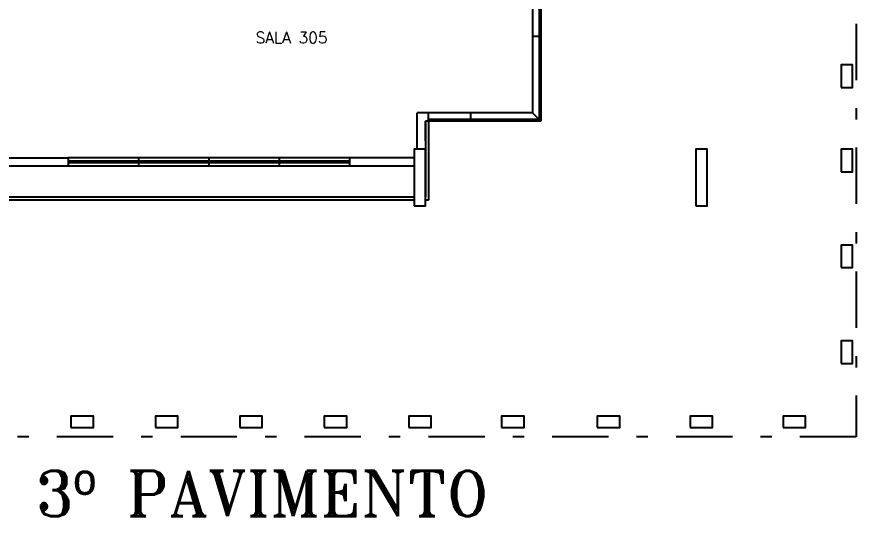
# Model space of a CAD drawing. Extents: x 544 to 914, y -40 to 56.
# Drawn here: x 557.14 to 564.59, y -12.13 to -7.7 of the extents above; entities that cross this region are included whole.
import ezdxf

# ---------------------------------------------------------------- set-up
doc = ezdxf.new("R2010")
doc.units = 0
doc.header["$LTSCALE"] = 0.5
doc.header["$MEASUREMENT"] = 0
doc.linetypes.add('DASHDOT', pattern=[1, 0.5, -0.25, 0, -0.25])
for name, color, linetype in [('2', 1, 'CONTINUOUS'), ('A-01', 1, 'CONTINUOUS'), ('A-02', 2, 'CONTINUOUS'), ('A-03', 3, 'CONTINUOUS'), ('A-05', 5, 'CONTINUOUS'), ('Carimbo', 2, 'CONTINUOUS'), ('JANELA', 1, 'CONTINUOUS'), ('SIMBOLOS', 2, 'CONTINUOUS'), ('Título', 3, 'CONTINUOUS')]:
    doc.layers.add(name, color=color, linetype=linetype)
doc.styles.add('ROMANT', font='romant', dxfattribs={"height": 0.2})
doc.styles.add('T20', font='simplex.shx', dxfattribs={"height": 0.1})

msp = doc.modelspace()

# ---------------------------------------------------------------- linework, layer by layer
at = {"layer": '2', "color": 6}
for points in [[(564.4586, -8.3258), (564.5586, -8.3258), (564.5586, -8.1258), (564.4586, -8.1258), (564.4586, -8.3258)], [(560.6661, -9.3758), (560.7661, -9.3758), (560.7661, -8.8758), (560.6661, -8.8758), (560.6661, -9.3758)], [(563.1661, -9.3758), (563.2661, -9.3758), (563.2661, -8.8758), (563.1661, -8.8758), (563.1661, -9.3758)], [(564.4586, -9.0758), (564.5586, -9.0758), (564.5586, -8.8758), (564.4586, -8.8758), (564.4586, -9.0758)], [(564.4586, -9.9258), (564.5586, -9.9258), (564.5586, -9.7258), (564.4586, -9.7258), (564.4586, -9.9258)], [(564.4586, -10.7758), (564.5586, -10.7758), (564.5586, -10.5758), (564.4586, -10.5758), (564.4586, -10.7758)], [(557.6161, -11.3433), (557.8161, -11.3433), (557.8161, -11.2433), (557.6161, -11.2433), (557.6161, -11.3433)], [(558.3661, -11.3433), (558.5661, -11.3433), (558.5661, -11.2433), (558.3661, -11.2433), (558.3661, -11.3433)], [(559.1161, -11.3433), (559.3161, -11.3433), (559.3161, -11.2433), (559.1161, -11.2433), (559.1161, -11.3433)], [(559.8661, -11.3433), (560.0661, -11.3433), (560.0661, -11.2433), (559.8661, -11.2433), (559.8661, -11.3433)], [(560.6161, -11.3433), (560.8161, -11.3433), (560.8161, -11.2433), (560.6161, -11.2433), (560.6161, -11.3433)], [(561.4411, -11.3433), (561.6411, -11.3433), (561.6411, -11.2433), (561.4411, -11.2433), (561.4411, -11.3433)], [(562.2911, -11.3433), (562.4911, -11.3433), (562.4911, -11.2433), (562.2911, -11.2433), (562.2911, -11.3433)], [(563.1161, -11.3433), (563.3161, -11.3433), (563.3161, -11.2433), (563.1161, -11.2433), (563.1161, -11.3433)], [(563.9411, -11.3433), (564.1411, -11.3433), (564.1411, -11.2433), (563.9411, -11.2433), (563.9411, -11.3433)]]:
    msp.add_lwpolyline(points, dxfattribs=at)
at = {"layer": 'A-01', "color": 9}
for p, q in [((561.7161, -6.6258), (561.7161, -8.5508)), ((561.7161, -8.5508), (560.7911, -8.5508))]:
    msp.add_line(p, q, dxfattribs=at)
at = {"layer": 'A-02', "color": 9}
for p, q in [((560.7661, -8.6258), (560.7661, -9.3008)), ((560.7911, -8.6258), (560.7911, -9.3258)), ((560.6661, -9.3008), (557.0161, -9.3008)), ((560.6661, -9.3258), (557.0161, -9.3258)), ((560.7911, -9.3258), (560.7661, -9.3258))]:
    msp.add_line(p, q, dxfattribs=at)
at = {"layer": 'A-03', "color": 9}
for p, q in [((561.7761, -6.6258), (561.7761, -8.6108)), ((561.7911, -6.6258), (561.7911, -8.6258)), ((561.7911, -7.8758), (561.7161, -7.8758)), ((561.1661, -8.5508), (561.1661, -8.6258)), ((561.7911, -8.6258), (561.7161, -8.5508)), ((561.7761, -8.6108), (560.7911, -8.6108)), ((561.7911, -8.6258), (560.7911, -8.6258)), ((558.2161, -8.9508), (558.2161, -9.0258)), ((558.8411, -8.9508), (558.8411, -9.0258)), ((559.4661, -8.9508), (559.4661, -9.0258))]:
    msp.add_line(p, q, dxfattribs=at)
at = {"layer": 'A-05', "color": 4}
for p, q in [((560.7911, -8.5508), (560.6911, -8.5508)), ((560.6911, -8.8758), (560.6911, -8.5508)), ((560.7911, -8.6258), (560.7911, -8.5508)), ((560.7911, -8.6258), (560.7661, -8.6258)), ((560.7661, -8.8008), (560.7661, -8.6258)), ((557.0161, -8.9508), (557.5911, -8.9508)), ((557.5911, -8.9508), (557.5911, -9.0258)), ((560.0911, -8.9508), (560.0911, -9.0258)), ((560.6661, -8.9508), (560.0911, -8.9508)), ((557.5911, -9.0258), (557.0161, -9.0258)), ((560.6661, -9.0258), (560.0911, -9.0258))]:
    msp.add_line(p, q, dxfattribs=at)
at = {"layer": 'JANELA', "color": 9}
for p, q in [((560.0911, -8.9508), (557.5911, -8.9508)), ((560.0911, -8.9808), (557.5911, -8.9808)), ((560.0911, -8.9958), (557.5911, -8.9958)), ((560.0911, -9.0258), (557.5911, -9.0258))]:
    msp.add_line(p, q, dxfattribs=at)
at = {"layer": 'SIMBOLOS', "color": 9, "linetype": 'DASHDOT', "ltscale": 2}
for p, q in [((564.5911, 21.9392), (564.5911, -11.4258)), ((564.5911, -11.4258), (550.6161, -11.4258))]:
    msp.add_line(p, q, dxfattribs=at)

# ---------------------------------------------------------------- texts
at = {"layer": 'Carimbo', "color": 3, "style": 'ROMANT'}
msp.add_text('PLANTA BAIXA - 3º PAVIMENTO ', height=0.401684, dxfattribs=at).set_placement((552.2894, -12.1314, 0))
at = {"layer": 'Título', "color": 9, "style": 'T20'}
msp.add_text('SALA 305', height=0.1, dxfattribs=at).set_placement((559.2569, -7.9344))

doc.saveas('drawing.dxf')
